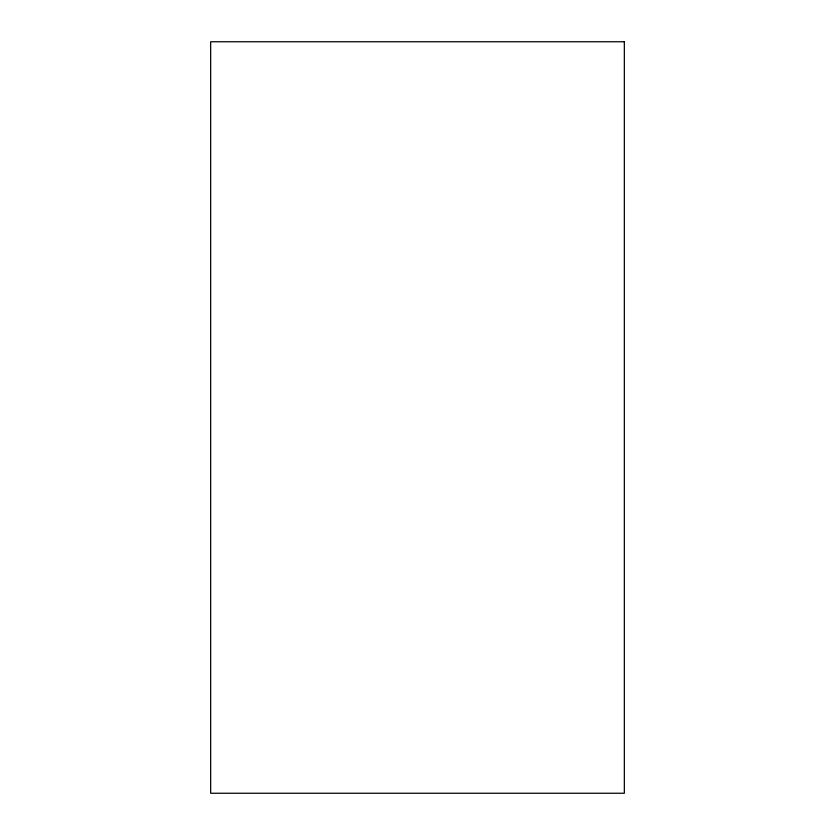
<?xml version="1.0" encoding="UTF-8"?>
<svg xmlns="http://www.w3.org/2000/svg" width="835" height="835" viewBox="0 0 835 835"><rect width="100%" height="100%" fill="white"/><g stroke="black" fill="none" stroke-linecap="round" stroke-linejoin="round"><path stroke-width="1.25" d="M624.34 41.75L210.66 41.75L210.66 793.25L624.34 793.25L624.34 41.75"/></g></svg>
